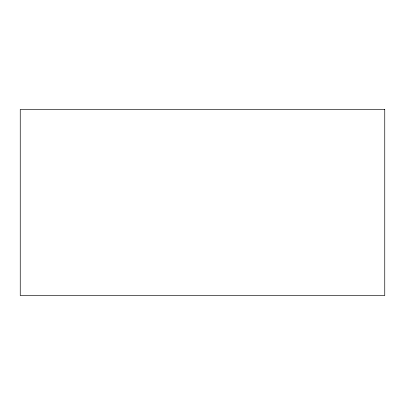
<?xml version="1.0" encoding="UTF-8"?>
<svg xmlns="http://www.w3.org/2000/svg" width="405" height="405" viewBox="0 0 405 405"><rect width="100%" height="100%" fill="white"/><g stroke="black" fill="none" stroke-linecap="round" stroke-linejoin="round"><path stroke-width="0.61" d="M384.75 109.451L20.25 109.451L20.25 295.549L384.75 295.549L384.75 109.451"/></g></svg>
